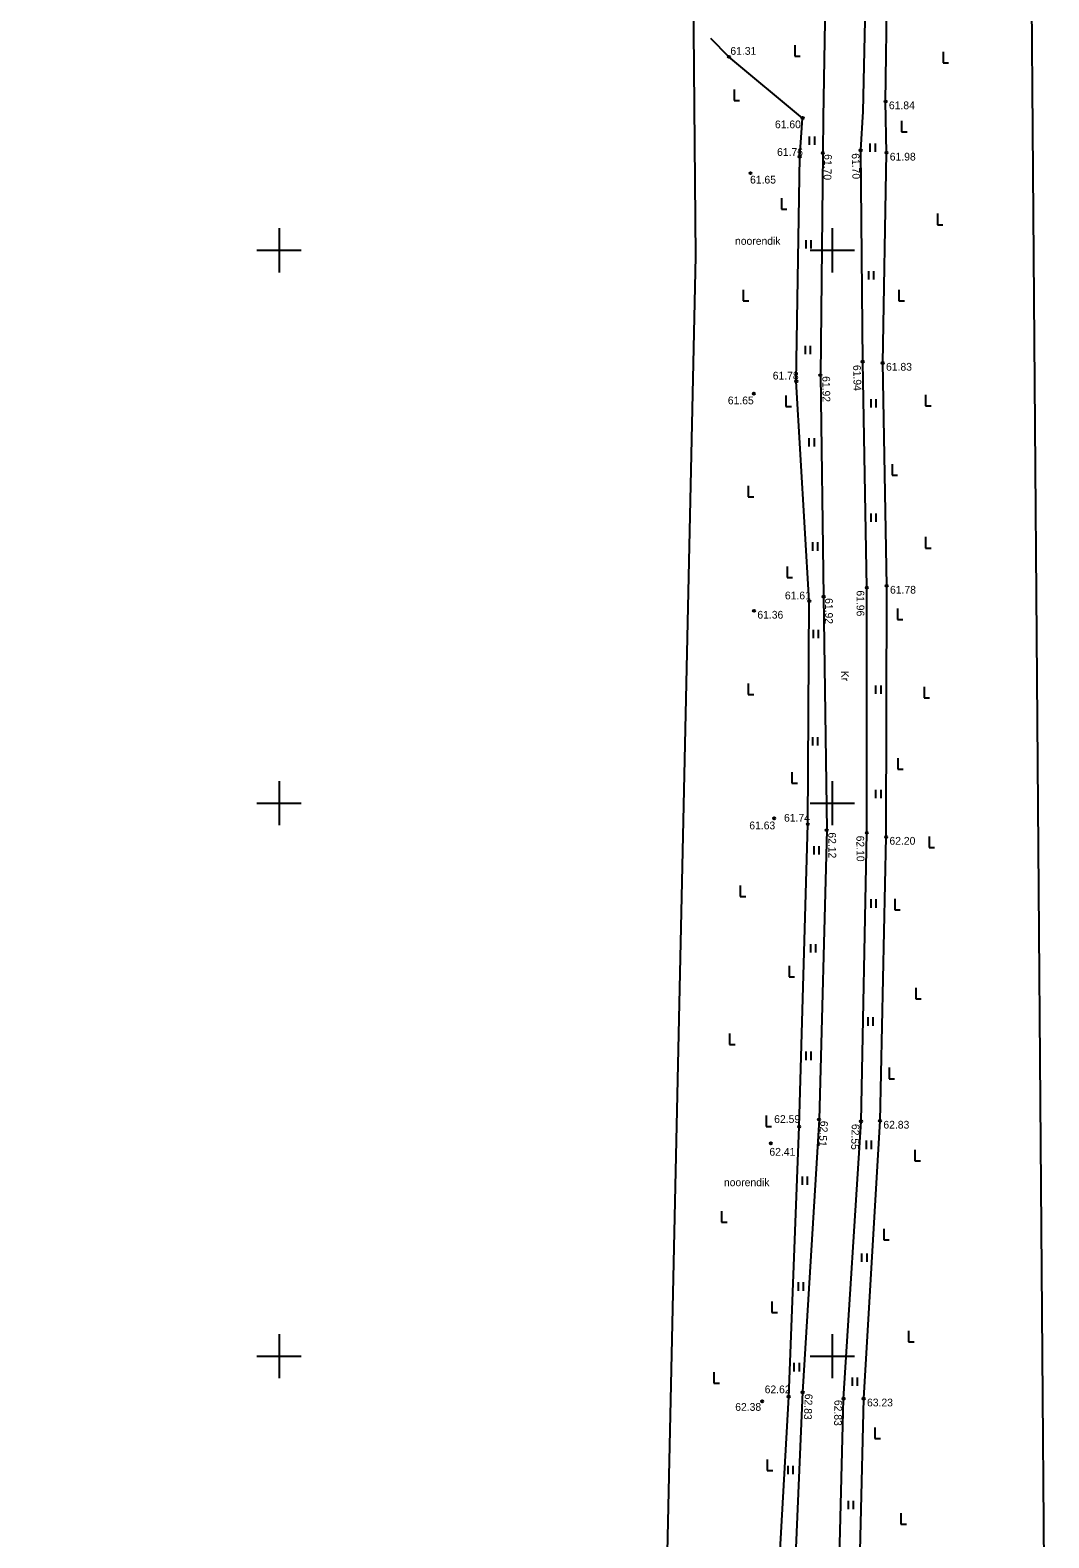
# Model space of a CAD drawing. Extents: x 643977 to 645002, y 6457448 to 6458452.
# Drawn here: x 644727.5 to 644819.6, y 6457583.6 to 6457719.9 of the extents above; entities that cross this region are included whole.
import ezdxf

# ---------------------------------------------------------------- set-up
doc = ezdxf.new("R2010")
doc.units = 0
for name, color, linetype in [('HALJASTUS', 7, 'Continuous'), ('KORGUS', 7, 'Continuous'), ('MOOTPIIR', 7, 'Continuous'), ('TEE', 7, 'Continuous'), ('VORK', 7, 'Continuous')]:
    doc.layers.add(name, color=color, linetype=linetype)

msp = doc.modelspace()

# ---------------------------------------------------------------- linework, layer by layer
at = {"layer": 'HALJASTUS'}
for p, q in [((644796.61, 6457718.55), (644796.61, 6457717.55)), ((644796.61, 6457717.55), (644797.11, 6457717.55)), ((644810.02, 6457717.95), (644810.02, 6457716.95)), ((644810.02, 6457716.95), (644810.52, 6457716.95)), ((644791.13, 6457714.54), (644791.13, 6457713.54)), ((644791.13, 6457713.54), (644791.63, 6457713.54)), ((644806.26, 6457711.7), (644806.26, 6457710.7)), ((644797.92, 6457710.28), (644797.92, 6457709.52)), ((644798.38, 6457710.28), (644798.38, 6457709.52)), ((644806.26, 6457710.7), (644806.76, 6457710.7)), ((644803.41, 6457709.66), (644803.41, 6457708.9)), ((644803.87, 6457709.66), (644803.87, 6457708.9)), ((644795.4, 6457704.72), (644795.4, 6457703.72)), ((644795.4, 6457703.72), (644795.9, 6457703.72)), ((644809.5, 6457703.31), (644809.5, 6457702.31)), ((644809.5, 6457702.31), (644810, 6457702.31)), ((644797.61, 6457700.92), (644797.61, 6457700.16)), ((644798.07, 6457700.92), (644798.07, 6457700.16)), ((644803.27, 6457698.1), (644803.27, 6457697.34)), ((644803.73, 6457698.1), (644803.73, 6457697.34)), ((644791.95, 6457696.41), (644791.95, 6457695.41)), ((644791.95, 6457695.41), (644792.45, 6457695.41)), ((644806.02, 6457696.41), (644806.02, 6457695.41)), ((644806.02, 6457695.41), (644806.52, 6457695.41)), ((644797.54, 6457691.35), (644797.54, 6457690.59)), ((644798, 6457691.35), (644798, 6457690.59)), ((644795.81, 6457686.86), (644795.81, 6457685.86)), ((644795.81, 6457685.86), (644796.31, 6457685.86)), ((644803.48, 6457686.53), (644803.48, 6457685.77)), ((644803.94, 6457686.53), (644803.94, 6457685.77)), ((644808.44, 6457686.93), (644808.44, 6457685.93)), ((644808.44, 6457685.93), (644808.94, 6457685.93)), ((644797.89, 6457683.02), (644797.89, 6457682.26)), ((644798.35, 6457683.02), (644798.35, 6457682.26)), ((644805.41, 6457680.67), (644805.41, 6457679.67)), ((644805.41, 6457679.67), (644805.91, 6457679.67)), ((644792.4, 6457678.69), (644792.4, 6457677.69)), ((644792.4, 6457677.69), (644792.9, 6457677.69)), ((644803.48, 6457676.2), (644803.48, 6457675.44)), ((644803.94, 6457676.2), (644803.94, 6457675.44)), ((644798.2, 6457673.59), (644798.2, 6457672.83)), ((644798.66, 6457673.59), (644798.66, 6457672.83)), ((644808.44, 6457674.07), (644808.44, 6457673.07)), ((644808.44, 6457673.07), (644808.94, 6457673.07)), ((644795.91, 6457671.41), (644795.91, 6457670.41)), ((644795.91, 6457670.41), (644796.41, 6457670.41)), ((644805.89, 6457667.61), (644805.89, 6457666.61)), ((644798.27, 6457665.68), (644798.27, 6457664.92)), ((644798.73, 6457665.68), (644798.73, 6457664.92)), ((644805.89, 6457666.61), (644806.39, 6457666.61)), ((644792.4, 6457660.83), (644792.4, 6457659.83)), ((644803.92, 6457660.65), (644803.92, 6457659.89)), ((644804.38, 6457660.65), (644804.38, 6457659.89)), ((644808.3, 6457660.53), (644808.3, 6457659.53)), ((644792.4, 6457659.83), (644792.9, 6457659.83)), ((644808.3, 6457659.53), (644808.8, 6457659.53)), ((644798.2, 6457655.97), (644798.2, 6457655.21)), ((644798.66, 6457655.97), (644798.66, 6457655.21)), ((644805.92, 6457654.07), (644805.92, 6457653.07)), ((644805.92, 6457653.07), (644806.42, 6457653.07)), ((644796.36, 6457652.8), (644796.36, 6457651.8)), ((644796.36, 6457651.8), (644796.86, 6457651.8)), ((644803.92, 6457651.22), (644803.92, 6457650.46)), ((644804.38, 6457651.22), (644804.38, 6457650.46)), ((644808.75, 6457646.99), (644808.75, 6457645.99)), ((644798.33, 6457646.13), (644798.33, 6457645.37)), ((644798.79, 6457646.13), (644798.79, 6457645.37)), ((644808.75, 6457645.99), (644809.25, 6457645.99)), ((644791.68, 6457642.57), (644791.68, 6457641.57)), ((644791.68, 6457641.57), (644792.18, 6457641.57)), ((644803.48, 6457641.31), (644803.48, 6457640.55)), ((644803.94, 6457641.31), (644803.94, 6457640.55)), ((644805.65, 6457641.35), (644805.65, 6457640.35)), ((644805.65, 6457640.35), (644806.15, 6457640.35)), ((644798.03, 6457637.25), (644798.03, 6457636.49)), ((644798.49, 6457637.25), (644798.49, 6457636.49)), ((644796.09, 6457635.29), (644796.09, 6457634.29)), ((644796.09, 6457634.29), (644796.59, 6457634.29)), ((644807.54, 6457633.3), (644807.54, 6457632.3)), ((644807.54, 6457632.3), (644808.04, 6457632.3)), ((644803.2, 6457630.64), (644803.2, 6457629.88)), ((644803.66, 6457630.64), (644803.66, 6457629.88)), ((644790.72, 6457629.18), (644790.72, 6457628.18)), ((644790.72, 6457628.18), (644791.22, 6457628.18)), ((644797.61, 6457627.54), (644797.61, 6457626.78)), ((644798.07, 6457627.54), (644798.07, 6457626.78)), ((644805.13, 6457626.09), (644805.13, 6457625.09)), ((644805.13, 6457625.09), (644805.63, 6457625.09)), ((644794.02, 6457621.76), (644794.02, 6457620.76)), ((644794.02, 6457620.76), (644794.52, 6457620.76)), ((644803.06, 6457619.49), (644803.06, 6457618.73)), ((644803.52, 6457619.49), (644803.52, 6457618.73)), ((644807.47, 6457618.66), (644807.47, 6457617.66)), ((644807.47, 6457617.66), (644807.97, 6457617.66)), ((644797.27, 6457616.25), (644797.27, 6457615.49)), ((644797.73, 6457616.25), (644797.73, 6457615.49)), ((644789.99, 6457613.11), (644789.99, 6457612.11)), ((644789.99, 6457612.11), (644790.49, 6457612.11)), ((644804.65, 6457611.51), (644804.65, 6457610.51)), ((644804.65, 6457610.51), (644805.15, 6457610.51)), ((644802.65, 6457609.3), (644802.65, 6457608.54)), ((644803.11, 6457609.3), (644803.11, 6457608.54)), ((644796.92, 6457606.68), (644796.92, 6457605.92)), ((644797.38, 6457606.68), (644797.38, 6457605.92)), ((644794.54, 6457604.94), (644794.54, 6457603.94)), ((644794.54, 6457603.94), (644795.04, 6457603.94)), ((644806.89, 6457602.29), (644806.89, 6457601.29)), ((644806.89, 6457601.29), (644807.39, 6457601.29)), ((644789.31, 6457598.55), (644789.31, 6457597.55)), ((644796.54, 6457599.39), (644796.54, 6457598.63)), ((644797, 6457599.39), (644797, 6457598.63)), ((644789.31, 6457597.55), (644789.81, 6457597.55)), ((644801.79, 6457598.08), (644801.79, 6457597.32)), ((644802.25, 6457598.08), (644802.25, 6457597.32)), ((644803.86, 6457593.56), (644803.86, 6457592.56)), ((644803.86, 6457592.56), (644804.36, 6457592.56)), ((644794.13, 6457590.65), (644794.13, 6457589.65)), ((644794.13, 6457589.65), (644794.63, 6457589.65)), ((644795.99, 6457590.1), (644795.99, 6457589.34)), ((644796.45, 6457590.1), (644796.45, 6457589.34)), ((644801.44, 6457586.93), (644801.44, 6457586.17)), ((644801.9, 6457586.93), (644801.9, 6457586.17)), ((644806.2, 6457585.8), (644806.2, 6457584.8)), ((644806.2, 6457584.8), (644806.7, 6457584.8))]:
    msp.add_line(p, q, dxfattribs=at)
for points in [[(644811.52, 6457541.93), (644806.41, 6457543.11), (644804.12, 6457546.49), (644803.11, 6457558.1), (644802.3, 6457573.62), (644802.84, 6457596.16), (644804.32, 6457621.28), (644804.87, 6457646.95), (644804.92, 6457669.65), (644804.56, 6457689.81), (644804.9, 6457708.81), (644804.82, 6457713.45), (644805.12, 6457734.46), (644806.96, 6457756.42)], [(644661.02, 6457537.72), (644660.5, 6457532.13), (644682.32, 6457534.5), (644697.71, 6457536.46), (644710.57, 6457536.66), (644728.94, 6457538.29), (644756.68, 6457539.43), (644777.94, 6457541.4), (644792.19, 6457541.76), (644794.82, 6457545.2), (644795.18, 6457558.28), (644794.74, 6457572.86), (644796.06, 6457596.34), (644797.01, 6457620.76), (644797.79, 6457648.1), (644797.92, 6457668.27), (644796.75, 6457688.15), (644797.06, 6457708.45), (644797.32, 6457711.95), (644790.66, 6457717.49), (644789.02, 6457719.13)]]:
    msp.add_lwpolyline(points, dxfattribs=at)
at = {"layer": 'KORGUS'}
for centre in [(644790.66, 6457717.49), (644804.82, 6457713.45), (644797.32, 6457711.95), (644802.57, 6457709.04), (644804.9, 6457708.81), (644797.06, 6457708.45), (644799.15, 6457708.8), (644792.61, 6457706.97), (644802.75, 6457689.92), (644804.56, 6457689.81), (644798.93, 6457688.7), (644792.91, 6457687.02), (644796.75, 6457688.15), (644803.12, 6457669.49), (644804.92, 6457669.65), (644797.92, 6457668.27), (644799.22, 6457668.68), (644792.93, 6457667.39), (644794.75, 6457648.64), (644797.79, 6457648.1), (644799.5, 6457647.56), (644803.12, 6457647.32), (644804.87, 6457646.95), (644797.01, 6457620.76), (644798.81, 6457621.4), (644802.6, 6457621.23), (644804.32, 6457621.28), (644794.45, 6457619.25), (644793.66, 6457595.91), (644796.06, 6457596.34), (644797.32, 6457596.74), (644801.02, 6457596.15), (644802.84, 6457596.16)]:
    msp.add_circle(centre, 0.1, dxfattribs=at)
at = {"layer": 'MOOTPIIR'}
for points in [[(644486.93, 6458068.51), (644554.97, 6458115.61), (644584.93, 6458145.27), (644595.56, 6458166.22), (644618.44, 6458159.45), (644662.25, 6458119.48), (644684.08, 6458098.78), (644689.24, 6458085.52), (644680.95, 6458042.97), (644684.36, 6458031.33), (644739.59, 6457958.38), (644784.02, 6457902.16), (644790.65, 6457874.69), (644788.44, 6457801.84), (644786.86, 6457787.94), (644787.64, 6457699.42), (644784.56, 6457558.84), (644777.19, 6457551.78), (644658.23, 6457540.58), (644556.24, 6457530.39), (644435.06, 6457524.13)], [(644382.2, 6457486.04), (644819.57, 6457527.59), (644816.93, 6457863.73), (644811.44, 6457901.08)]]:
    msp.add_lwpolyline(points, dxfattribs=at)
at = {"layer": 'TEE'}
for points in [[(644813.3, 6457540.37), (644810.69, 6457540.17), (644806.01, 6457541.45), (644802.52, 6457546.1), (644801.25, 6457558.5), (644800.46, 6457574.66), (644801.02, 6457596.15), (644802.6, 6457621.23), (644803.12, 6457647.32), (644803.12, 6457669.49), (644802.75, 6457689.92), (644802.57, 6457709.04), (644802.79, 6457712.55), (644803.26, 6457734.56), (644804.97, 6457756.57), (644807.14, 6457786.23), (644807.52, 6457806.63), (644807.33, 6457825.37), (644806.58, 6457848.46), (644806.33, 6457868.2), (644803.91, 6457885.63)], [(644799.56, 6457734.62), (644799.17, 6457712), (644799.15, 6457708.8), (644798.93, 6457688.7), (644799.22, 6457668.68), (644799.5, 6457647.56), (644798.81, 6457621.4), (644797.32, 6457596.74), (644796.29, 6457572.82), (644797.46, 6457558.3), (644797.67, 6457546.48), (644794.43, 6457541.25), (644789.87, 6457538.7), (644789.09, 6457538.3), (644778.19, 6457537.57), (644756.78, 6457536.34), (644727.82, 6457535.32), (644710.32, 6457534.47), (644698.04, 6457533.19), (644682.41, 6457532), (644661.6, 6457530.49), (644646.72, 6457529.14), (644624.56, 6457526.77)]]:
    msp.add_lwpolyline(points, dxfattribs=at)
at = {"layer": 'VORK'}
for p, q in [((644750, 6457702), (644750, 6457698)), ((644800, 6457702), (644800, 6457698)), ((644748, 6457700), (644752, 6457700)), ((644798, 6457700), (644802, 6457700)), ((644750, 6457652), (644750, 6457648)), ((644800, 6457652), (644800, 6457648)), ((644748, 6457650), (644752, 6457650)), ((644798, 6457650), (644802, 6457650)), ((644750, 6457602), (644750, 6457598)), ((644800, 6457602), (644800, 6457598)), ((644748, 6457600), (644752, 6457600)), ((644798, 6457600), (644802, 6457600))]:
    msp.add_line(p, q, dxfattribs=at)

# ---------------------------------------------------------------- texts
at = {"layer": 'HALJASTUS'}
for p in [(644791.21, 6457700.49), (644790.21, 6457615.37)]:
    msp.add_text('noorendik', height=0.7, dxfattribs=at).set_placement(p)
at = {"layer": 'KORGUS'}
for s, p in [('61.31', (644790.79, 6457717.67)), ('61.84', (644805.12, 6457712.75)), ('61.60', (644794.82, 6457711.03)), ('61.76', (644795.01, 6457708.53)), ('61.98', (644805.2, 6457708.11)), ('61.65', (644792.57, 6457706.03)), ('61.78', (644794.62, 6457688.31)), ('61.83', (644804.86, 6457689.11)), ('61.65', (644790.56, 6457686.07)), ('61.78', (644805.22, 6457668.95)), ('61.61', (644795.72, 6457668.43)), ('61.36', (644793.23, 6457666.69)), ('61.74', (644795.64, 6457648.33)), ('61.63', (644792.5, 6457647.64)), ('62.20', (644805.17, 6457646.25)), ('62.59', (644794.75, 6457621.09)), ('62.83', (644804.62, 6457620.58)), ('62.41', (644794.32, 6457618.13)), ('62.62', (644793.89, 6457596.65)), ('62.38', (644791.23, 6457595.06)), ('63.23', (644803.14, 6457595.46))]:
    msp.add_text(s, height=0.7, dxfattribs=at).set_placement(p)
for s, rotation, p in [('61.70', 268.3363, (644799.28, 6457708.69)), ('61.70', 271.5371, (644801.76, 6457708.76)), ('61.92', 270.4876, (644799.1, 6457688.61)), ('61.94', 271.0809, (644801.89, 6457689.62)), ('61.92', 270.2247, (644799.35, 6457668.54)), ('61.96', 270, (644802.2, 6457669.24)), ('62.12', 270.4244, (644799.64, 6457647.36)), ('62.10', 270.6821, (644802.18, 6457647.06)), ('62.51', 266.0671, (644798.93, 6457621.3)), ('62.55', 268.172, (644801.77, 6457621.01)), ('62.83', 267.7002, (644797.53, 6457596.61)), ('62.83', 269.0819, (644800.2, 6457596.05))]:
    msp.add_text(s, height=0.7, rotation=rotation, dxfattribs=at).set_placement(p)
at = {"layer": 'TEE'}
msp.add_text('Kr', height=0.7, rotation=271.5072, dxfattribs=at).set_placement((644800.79, 6457661.96))

doc.saveas('drawing.dxf')
